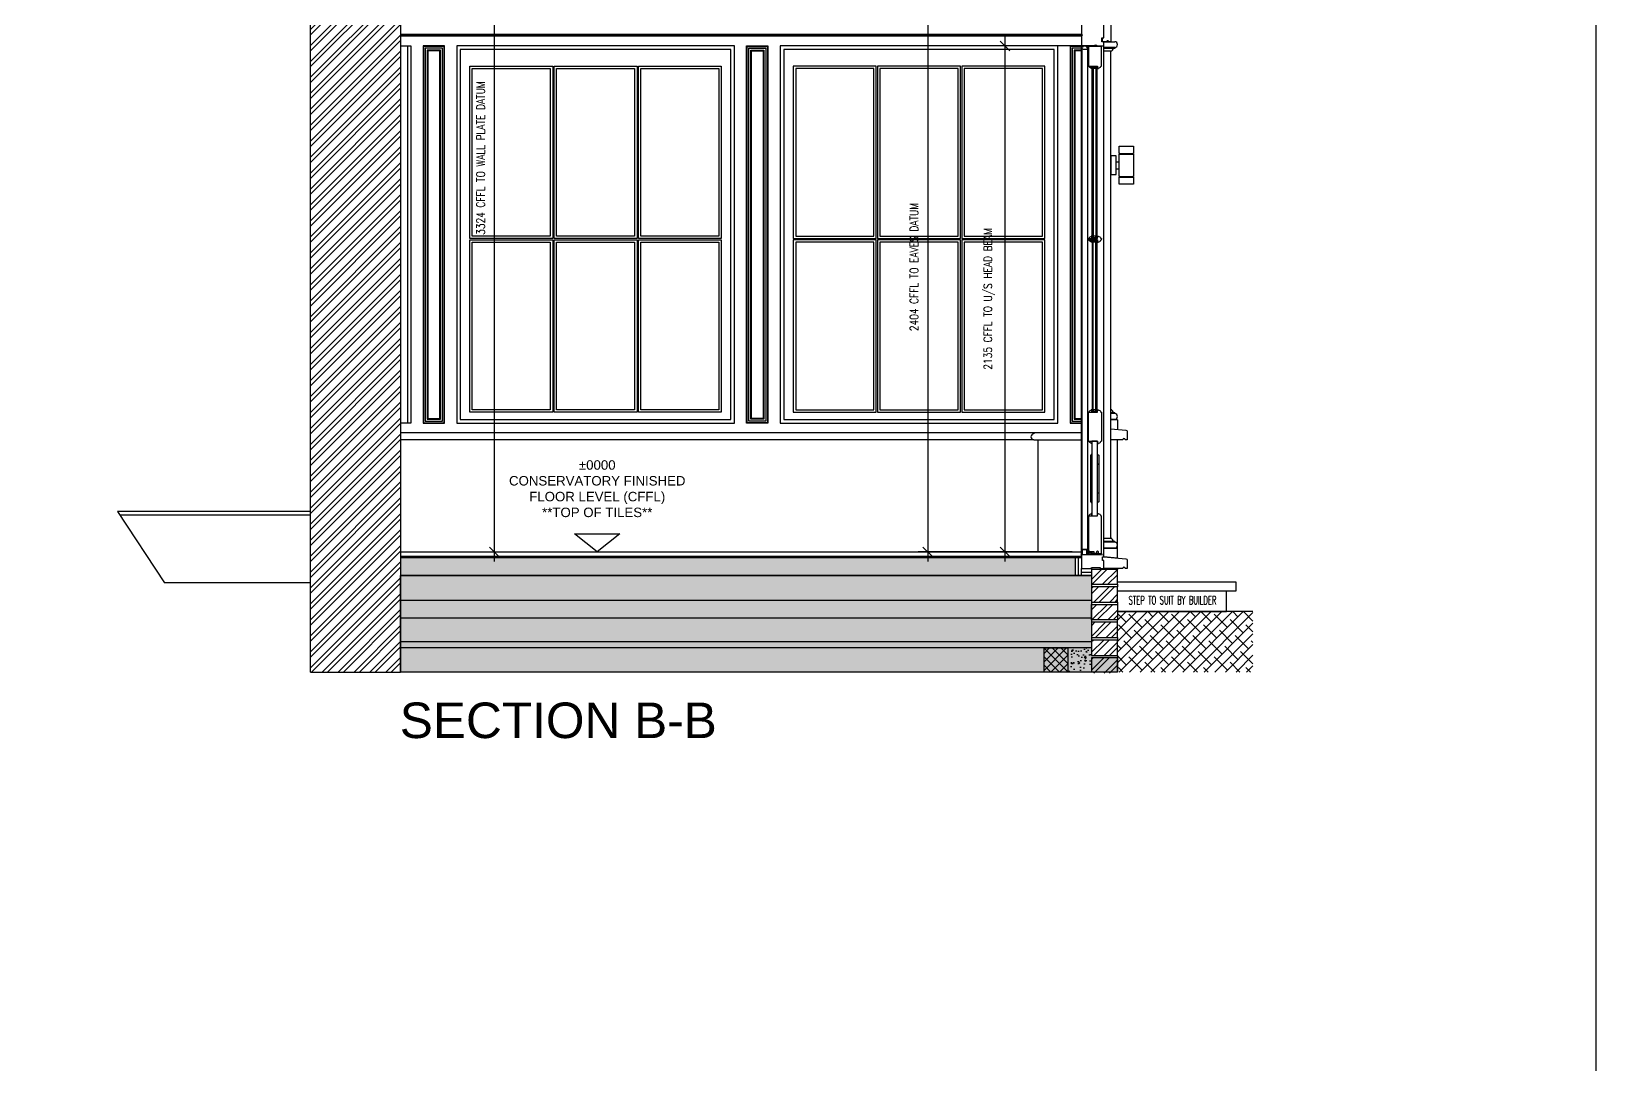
# Model space of a CAD drawing. Header units: millimetres. Extents: x -38686 to 870903, y -23218 to 232707.
# Drawn here: x 58341 to 64946, y 56317 to 60679 of the extents above; entities that cross this region are included whole.
import ezdxf

# ---------------------------------------------------------------- set-up
doc = ezdxf.new("R2010")
doc.units = ezdxf.units.MM
doc.header["$LTSCALE"] = 10
doc.header["$PDMODE"] = 35
doc.header["$PDSIZE"] = 50
for name, pattern in [('CENTER', [50.8, 31.75, -6.35, 6.35, -6.35]), ('CENTER2', [1.125, 0.75, -0.125, 0.125, -0.125]), ('HIDDEN', [0.375, 0.25, -0.125]), ('HIDDENX2', [0.75, 0.5, -0.25])]:
    doc.linetypes.add(name, pattern=pattern)
for name, color, linetype in [('02 - Notes & Text', 251, 'Continuous'), ('03 - Datum', 11, 'CENTER2'), ('10 - Frame Outline', 142, 'Continuous'), ('40 - Detail Outline', 142, 'Continuous'), ('41 - Detail', 7, 'Continuous'), ('42 - Detail Hatch', 7, 'Continuous'), ('44 - Detail Text', 7, 'Continuous')]:
    doc.layers.add(name, color=color, linetype=linetype)
doc.styles.add('1-20', font='romans.shx', dxfattribs={"width": 0.8, "height": 35})
doc.styles.add('CGBOLD', font='arialbd.ttf')
doc.linetypes.add('BATTING', pattern='A,0.00254,-2.54,[134,ltypeshp.shx,S=2.54,R=0,X=-2.54,Y=0],-5.08,[134,ltypeshp.shx,S=2.54,R=180,X=2.54,Y=0],-2.54', length=10.16254)
doc.dimstyles.new('1-20', dxfattribs={"dimtxt": 35, "dimasz": 40, "dimexe": 40, "dimexo": 40, "dimgap": 40, "dimtad": 1, "dimdec": 0, "dimzin": 0, "dimdsep": 46, "dimtxsty": '1-20', "dimblk": 'OBLIQUE', "dimcen": 40, "dimdle": 40, "dimclrd": 251, "dimclre": 251, "dimclrt": 251, "dimadec": 0, "dimazin": 0, "dimtfac": 1, "dimtdec": 0, "dimtix": 1, "dimtmove": 1, "dimatfit": 3, "dimfxl": 1, "dimtolj": 1, "dimtzin": 0, "dimlwd": 25, "dimarcsym": 0})
pattern_1 = [(45, (11288.912, 62297.05), (-33.67596, 33.67596), []), (45, (11311.363, 62297.05), (-33.67596, 33.67596), [])]
pattern_2 = [(140, (11288.912, 62339.05), (4.781726, 54.6554), [5.715, -62.865]), (85, (11288.91, 62339.05), (-57.317054, -10.573026), [4.572, -50.292175]), (190.45144, (11289.31, 62343.603), (-52.535326, 44.082374), [4.857, -53.427073]), (136.1842, (11273.67, 62339.05), (12.6127, 81.32371), [8.5725, -94.2975]), (186.63556, (11274.72, 62345.826), (-74.22784, 71.22124), [7.28551, -80.14068]), (81.18415, (11273.67, 62339.05), (-74.22784, 71.22124), [6.85799, -75.43792]), (111, (11277.482, 62346.67), (30.67956, 45.484317), [5.715, -62.865]), (56, (11277.48, 62346.67), (-55.25639, 18.54061), [4.572, -50.292]), (161.45145, (11280.04, 62350.46), (-24.57683, 64.024926), [4.857, -53.42698]), (127.5, (11288.912, 62339.049), (-25.366512, 0.926581), [0, -49.6824, 0, -51.054, 0, -50.4825]), (97.5, (11288.912, 62339.05), (-30.054172, 20.045899), [0, -29.1084, 0, -48.5394, 0, -19.2405]), (57.5, (11288.912, 62322.056), (1.718623, 40.6771786), [0, -19.05, 0, -59.436, 0, -78.867]), (47.5, (11288.912, 62314.436), (-7.627947, 44.438754), [0, -24.765, 0, -39.4716, 0, -56.007])]

# ---------------------------------------------------------------- blocks, each defined once
blk = doc.blocks.new('_Oblique')
at = {"color": 0, "linetype": 'ByBlock', "lineweight": -2}
blk.add_line((-0.5, -0.5), (0.5, 0.5), dxfattribs=at)
blk = doc.blocks.new('*D2404')
at = {"layer": '44 - Detail Text', "color": 251, "lineweight": 25, "ltscale": 10, "transparency": 16777216}
blk.add_line((60295.4, 61845.7), (60295.4, 58441.8), dxfattribs=at)
at = {"layer": '44 - Detail Text', "color": 251, "lineweight": -2, "ltscale": 10, "transparency": 16777216}
for p, q in [((59984.2, 61805.7), (60335.4, 61805.7)), ((59939.2, 58481.8), (60335.4, 58481.8))]:
    blk.add_line(p, q, dxfattribs=at)
at = {"layer": 'Defpoints', "color": 0, "ltscale": 10, "transparency": 16777216}
for p in [(59944.2, 61805.7), (59899.2, 58481.8), (60295.4, 58481.8)]:
    blk.add_point(p, dxfattribs=at)
at = {"layer": '44 - Detail Text', "color": 251, "lineweight": 25, "ltscale": 10, "transparency": 16777216, "xscale": 40, "yscale": 40, "zscale": 40}
for p, rotation in [((60295.4, 61805.7), 90), ((60295.4, 58481.8), 270)]:
    blk.add_blockref('_Oblique', p, dxfattribs=dict(at, rotation=rotation))
at = {"layer": '44 - Detail Text', "color": 251, "ltscale": 10, "transparency": 16777216, "insert": (60237.9, 60143.7), "char_height": 35, "attachment_point": 5, "rotation": 90, "style": '1-20'}
blk.add_mtext('\\A1;3324 CFFL TO WALL PLATE DATUM', dxfattribs=at)
blk = doc.blocks.new('*D2405')
at = {"layer": '44 - Detail Text', "color": 251, "lineweight": 25, "ltscale": 10, "transparency": 16777216}
blk.add_line((62452, 60656.8), (62452, 58441.8), dxfattribs=at)
at = {"layer": '44 - Detail Text', "color": 251, "lineweight": -2, "ltscale": 10, "transparency": 16777216}
for p, q in [((62829.2, 60616.8), (62412, 60616.8)), ((62735.2, 58481.8), (62412, 58481.8))]:
    blk.add_line(p, q, dxfattribs=at)
at = {"layer": 'Defpoints', "color": 0, "ltscale": 10, "transparency": 16777216}
for p in [(62869.2, 60616.8), (62452, 58481.8), (62775.2, 58481.8)]:
    blk.add_point(p, dxfattribs=at)
at = {"layer": '44 - Detail Text', "color": 251, "lineweight": 25, "ltscale": 10, "transparency": 16777216, "xscale": 40, "yscale": 40, "zscale": 40}
for p, rotation in [((62452, 60616.8), 90), ((62452, 58481.8), 270)]:
    blk.add_blockref('_Oblique', p, dxfattribs=dict(at, rotation=rotation))
at = {"layer": '44 - Detail Text', "color": 251, "ltscale": 10, "transparency": 16777216, "insert": (62385.3, 59549.3), "char_height": 35, "attachment_point": 5, "rotation": 90, "style": '1-20'}
blk.add_mtext('\\A1;2135 CFFL TO U/S HEAD BEAM', dxfattribs=at)
blk = doc.blocks.new('*D2406')
at = {"layer": '44 - Detail Text', "color": 251, "lineweight": 25, "ltscale": 10, "transparency": 16777216}
blk.add_line((62125.7, 60925.8), (62125.7, 58441.8), dxfattribs=at)
at = {"layer": '44 - Detail Text', "color": 251, "lineweight": -2, "ltscale": 10, "transparency": 16777216}
for p, q in [((62735.2, 60885.8), (62085.7, 60885.8)), ((62735.2, 58481.8), (62085.7, 58481.8))]:
    blk.add_line(p, q, dxfattribs=at)
at = {"layer": 'Defpoints', "color": 0, "ltscale": 10, "transparency": 16777216}
for p in [(62775.2, 60885.8), (62125.7, 58481.8), (62775.2, 58481.8)]:
    blk.add_point(p, dxfattribs=at)
at = {"layer": '44 - Detail Text', "color": 251, "lineweight": 25, "ltscale": 10, "transparency": 16777216, "xscale": 40, "yscale": 40, "zscale": 40}
for p, rotation in [((62125.7, 60885.8), 90), ((62125.7, 58481.8), 270)]:
    blk.add_blockref('_Oblique', p, dxfattribs=dict(at, rotation=rotation))
at = {"layer": '44 - Detail Text', "color": 251, "ltscale": 10, "transparency": 16777216, "insert": (62068.2, 59683.8), "char_height": 35, "attachment_point": 5, "rotation": 90, "style": '1-20'}
blk.add_mtext('\\A1;2404 CFFL TO EAVES DATUM', dxfattribs=at)

msp = doc.modelspace()

# ---------------------------------------------------------------- hatches: boundary and pattern name
h = msp.add_hatch()
h.set_pattern_fill('ANSI32', color=250, scale=5, style=0)
h.set_pattern_definition([(45, (-22075.97, 44961.77), (-33.67596, 33.67596), []), (45, (-22053.52, 44961.77), (-33.67596, 33.67596), [])])
h.paths.add_polyline_path([(59899.203, 61964.822), (59869.203, 61964.822), (59869.203, 61966.622), (59869.203, 61974.822), (59899.203, 61974.822), (59899.203, 62826.652), (59519.203, 62691.537), (59519.203, 62279.822), (59519.203, 62079.822), (59519.203, 57974.822), (59714.203, 57974.822), (59899.203, 57974.822), (59899.203, 61610.399), (59859.053, 61610.399), (59859.053, 61628.399), (59899.203, 61628.399)])
h.paths.add_polyline_path([(59899.203, 61628.399), (59859.053, 61628.399), (59859.053, 61610.399), (59899.203, 61610.399)], flags=17)
h = msp.add_hatch()
h.set_pattern_fill('ANSI32', color=250, scale=5, style=0)
h.set_pattern_definition([(45, (11288.912, 62402.05), (-33.67596, 33.67596), []), (45, (11311.363, 62402.05), (-33.67596, 33.67596), [])])
h.paths.add_polyline_path([(62927.203, 58406.822), (62927.203, 58344.822), (62817.203, 58344.822), (62817.203, 58406.822)])
h = msp.add_hatch()
h.set_pattern_fill('ANSI32', color=250, scale=5, style=0)
h.set_pattern_definition(pattern_1)
h.paths.add_polyline_path([(62927.203, 58334.822), (62817.203, 58334.822), (62817.203, 58269.822), (62927.203, 58269.822)])
h = msp.add_hatch()
h.set_pattern_fill('AR-CONC', color=250, scale=0.3, angle=90, style=0)
h.set_pattern_definition(pattern_2)
h.paths.add_polyline_path([(62816.203, 58102.822), (62816.203, 58201.822), (59899.203, 58201.822), (59899.203, 58102.822)])
h = msp.add_hatch()
h.set_pattern_fill('ANSI32', color=250, scale=5, style=0)
h.set_pattern_definition(pattern_1)
h.paths.add_polyline_path([(62817.203, 58259.822), (62817.203, 58194.822), (62927.203, 58194.822), (62927.203, 58259.822)])
h = msp.add_hatch()
h.set_pattern_fill('ANSI38', color=250, scale=10, style=0)
h.set_pattern_definition([(45, (-22190.97, 44961.77), (-22.45064, 22.45064), []), (135, (-22190.97, 44961.77), (-67.351921, 22.45064), [79.375, -47.625])])
h.paths.add_polyline_path([(63499.04, 58229.822), (63499.04, 57974.822), (62927.203, 57974.822), (62927.203, 58034.822), (62927.203, 58044.822), (62927.203, 58109.822), (62927.203, 58119.822), (62927.203, 58184.822), (62927.203, 58229.822)])
h = msp.add_hatch()
h.set_pattern_fill('ANSI32', color=250, scale=5, style=0)
h.set_pattern_definition(pattern_1)
h.paths.add_polyline_path([(62927.203, 58119.822), (62927.203, 58184.822), (62817.203, 58184.822), (62817.203, 58119.822)])
at = {"ltscale": 2}
h = msp.add_hatch(dxfattribs=at)
h.set_pattern_fill('ANSI37', color=250, scale=8, style=0)
h.set_pattern_definition([(45, (11296.912, 62339.049), (-17.960512, 17.960512), []), (135, (11296.912, 62339.049), (-17.960512, -17.960512), [])])
h.paths.add_polyline_path([(62617.203, 58076.822), (62717.203, 58076.822), (62717.203, 57974.822), (62617.203, 57974.822)])
h = msp.add_hatch()
h.set_pattern_fill('AR-CONC', color=250, scale=0.3, angle=90, style=0)
h.set_pattern_definition(pattern_2)
h.paths.add_polyline_path([(62717.203, 58076.822), (62817.203, 58076.822), (62817.203, 57974.822), (62717.203, 57974.822)])
h = msp.add_hatch()
h.set_pattern_fill('ANSI32', color=250, scale=5, style=0)
h.set_pattern_definition(pattern_1)
h.paths.add_polyline_path([(62817.203, 58109.822), (62817.203, 58044.822), (62927.203, 58044.822), (62927.203, 58109.822)])
h = msp.add_hatch()
h.set_pattern_fill('ANSI32', color=250, scale=5, style=0)
h.set_pattern_definition([(45, (11288.912, 62222.05), (-33.67596, 33.67596), []), (45, (11311.363, 62222.05), (-33.67596, 33.67596), [])])
h.paths.add_polyline_path([(62817.203, 58034.822), (62817.203, 57969.822), (62927.203, 57969.822), (62927.203, 58034.822)])
at = {"layer": '10 - Frame Outline'}
h = msp.add_hatch(dxfattribs=at)
h.set_pattern_fill('GRAVEL', color=250, scale=2, style=0)
h.set_pattern_definition([(228.0127875, (186201.4434, 91797.217), (-406.40000003, -457.19999997), [6.834429, -676.609673]), (184.969741, (186196.8714, 91792.137), (609.59999976, 50.800002894), [11.728094, -1161.080978]), (132.510447, (186185.1874, 91791.121), (508.000000215, -558.799999805), [8.26963, -818.694456]), (267.273689, (186165.3754, 91778.421), (50.800000106, 1015.999999995), [10.68009, -1057.328749]), (292.8336542, (186164.8674, 91767.753), (-254.00000002, 609.59999999), [10.472674, -1036.796155]), (357.273689, (186168.9314, 91758.101), (-1015.999999995, 50.800000106), [10.68009, -1057.328749]), (37.6942405, (186179.5994, 91757.593), (-660.39999997, -508.000000038), [14.123873, -1398.262306]), (72.2553284, (186190.7754, 91766.229), (355.600000096, 1117.59999997), [13.33439, -1320.105132]), (121.4295656, (186194.8394, 91778.929), (-406.400000058, 660.399999965), [10.71626, -1060.910914]), (175.2363583, (186189.2514, 91788.073), (558.79999999, -50.80000009), [12.234266, -599.478739]), (222.3974378, (186177.0594, 91789.089), (-609.59999998, -558.800000021), [15.821558, -1566.33545]), (138.814075, (186215.6674, 91777.913), (-355.59999998, 304.80000002), [5.40009, -534.611316]), (171.4692344, (186211.6034, 91781.469), (660.40000002, -101.599999885), [10.27364, -1017.09278]), (225, (186201.443, 91782.993), (-7e-15, -50.8), [7.184187, -64.657862]), (203.1985905, (186197.8874, 91789.089), (254, 101.59999998), [3.868826, -383.012447]), (291.8014095, (186194.331, 91787.565), (-50.8, 152.4), [5.471312, -268.09506]), (30.9637565, (186196.363, 91782.485), (152.4, 101.6), [8.886393, -287.325963]), (161.565051, (186203.983, 91787.057), (101.6, -50.8), [6.425743, -154.217962]), (16.3895403, (186164.8674, 91787.565), (508, 152.4), [9.00176, -891.176533]), (70.346176, (186173.5034, 91790.105), (-203.20000002, -558.79999999), [7.551979, -747.644314]), (293.1985905, (186203.9834, 91797.217), (-101.59999998, 254), [7.737602, -379.143672]), (343.6104597, (186207.0314, 91790.105), (-508.00000001, 152.399999964), [9.00176, -891.176533]), (339.443955, (186164.8674, 91756.069), (-254, 101.6), [8.680704, -425.354686]), (294.7751406, (186172.9954, 91753.021), (-254.0000003, 558.79999986), [7.273442, -720.071868]), (66.8014095, (186204.4914, 91746.417), (101.6, 254), [7.737602, -379.143672]), (17.3540246, (186207.5394, 91753.529), (-660.39999999, -203.20000004), [8.515655, -843.04752]), (69.443955, (186179.5994, 91746.417), (-101.6, -254), [4.340352, -429.695038]), (101.3099325, (186201.443, 91746.417), (-50.8, 203.2), [2.590292, -256.4399]), (165.963757, (186200.935, 91748.957), (152.4, -50.8), [10.472674, -198.981092]), (186.009006, (186190.7754, 91751.497), (508, 50.800000027), [9.70534, -960.827297]), (303.690068, (186196.363, 91777.913), (-50.8, 101.6), [7.326478, -175.835527]), (353.1572266, (186200.4274, 91771.817), (863.600000005, -101.599999955), [12.791135, -1266.320181]), (60.945396, (186213.1274, 91770.293), (-203.2, -355.6), [5.230165, -517.787846]), (90, (186215.667, 91774.865), (-50.8, 50.8), [3.048, -47.752]), (120.256437, (186189.7594, 91753.021), (203.19999998, -355.60000001), [7.05734, -698.678815]), (48.0127875, (186186.2034, 91759.117), (406.40000003, 457.19999997), [13.668858, -669.775244]), (0, (186195.347, 91769.277), (50.8, 50.8), [13.208, -37.592]), (325.3048465, (186208.5554, 91769.277), (508.00000019, -355.599999725), [8.032191, -795.186334]), (254.054604, (186215.1594, 91764.705), (-50.8, -203.2), [7.396582, -362.433]), (207.6459754, (186213.1274, 91757.593), (-965.200000035, -507.999999933), [12.042902, -1192.249288]), (175.4260787, (186202.4594, 91752.005), (-660.4, 50.8), [12.74059, -1261.31693])])
h.paths.add_polyline_path([(59899.203, 57974.822), (59899.203, 58076.822), (62625.203, 58076.822), (62625.203, 57974.822)])
at = {"layer": '41 - Detail'}
h = msp.add_hatch(dxfattribs=at)
h.set_pattern_fill('DOTS', color=250, scale=0.4, angle=-60, style=0)
h.set_pattern_definition([(300, (-27.07445, 93347.06325), (0.7086761314, 0.0425369343), [0, -0.635])])
h.paths.add_polyline_path([(62824.203, 60527.322), (62824.203, 60530.322, 0.08333333), (62836.203, 60530.322), (62836.203, 60527.322)])
h.paths.add_polyline_path([(62836.203, 60527.322), (62836.203, 60522.322), (62824.203, 60522.322), (62824.203, 60527.322)])
h = msp.add_hatch(dxfattribs=at)
h.set_pattern_fill('AR-SAND', color=252, scale=0.5, style=0)
h.set_pattern_definition([(37.5, (11288.912, 62369.049), (-0.800016, 24.470662), [0, -19.304, 0, -21.59, 0, -20.6375]), (7.5, (11288.912, 62369.05), (22.476164, 35.841255), [0, -10.414, 0, -17.399, 0, -6.6675]), (327.5, (11273.291, 62369.049), (39.5496185, 0.071859), [0, -6.35, 0, -22.86, 0, -29.845]), (317.5, (11273.29, 62369.05), (38.177823, 11.146466), [0, -3.175, 0, -14.986, 0, -17.145])])
h.paths.add_polyline_path([(62749.203, 58456.822), (59899.203, 58456.822), (59899.203, 58382.822), (62749.203, 58382.822)])
h = msp.add_hatch(dxfattribs=at)
h.set_pattern_fill('AR-SAND', color=251, scale=0.3, style=0)
h.set_pattern_definition([(37.5, (11296.912, 62339.049), (-0.4800094, 14.682397), [0, -11.5824, 0, -12.954, 0, -12.3825]), (7.5, (11296.912, 62339.049), (13.4856985, 21.504753), [0, -6.2484, 0, -10.4394, 0, -4.0005]), (327.5, (11287.54, 62339.049), (23.729771, 0.0431155), [0, -3.81, 0, -13.716, 0, -17.907]), (317.5, (11287.54, 62339.049), (22.9066936, 6.68788), [0, -1.905, 0, -8.9916, 0, -10.287])])
h.paths.add_polyline_path([(59899.203, 58101.822), (62817.203, 58101.822), (62817.203, 58086.822), (62817.203, 58076.822), (59899.203, 58076.822)])
at = {"layer": '42 - Detail Hatch', "ltscale": 10}
h = msp.add_hatch(color=253, dxfattribs=at)
h.dxf.hatch_style = 1
h.paths.add_polyline_path([(62927.203, 57974.822), (62927.203, 58044.822), (62817.203, 58044.822), (62817.203, 58381.822), (59899.203, 58381.822), (59899.203, 57974.822)])

# ---------------------------------------------------------------- linework, layer by layer
for p, q in [((62777.203, 58493.822), (62777.203, 60608.322)), ((62802.203, 58493.822), (62802.203, 60601.822)), ((62820.203, 60530.322), (62824.203, 60530.322)), ((62820.203, 59806.285), (62820.203, 60530.322)), ((62836.203, 60530.322), (62840.203, 60530.322)), ((62840.203, 60530.322), (62840.203, 59806.285)), ((62820.203, 59806.285), (62824.203, 59806.285)), ((62820.203, 59797.285), (62820.203, 59073.248)), ((62820.203, 59797.285), (62824.203, 59797.285)), ((62836.203, 59806.285), (62840.203, 59806.285)), ((62836.203, 59797.285), (62840.203, 59797.285)), ((62840.203, 59073.248), (62840.203, 59797.285)), ((62820.203, 59073.248), (62824.203, 59073.248)), ((62836.203, 59073.248), (62840.203, 59073.248)), ((62798.203, 58493.822), (62802.203, 58493.822))]:
    msp.add_line(p, q)
at = {"color": 252}
for p, q in [((62820.203, 60530.322), (62824.203, 60530.322)), ((62820.203, 59806.285), (62820.203, 60530.322)), ((62824.203, 60530.322), (62824.203, 59806.285)), ((62840.203, 60530.322), (62836.203, 60530.322)), ((62836.203, 60530.322), (62836.203, 59806.285)), ((62840.203, 59806.285), (62840.203, 60530.322)), ((62820.203, 59806.285), (62824.203, 59806.285)), ((62820.203, 59797.285), (62820.203, 59073.248)), ((62820.203, 59797.285), (62824.203, 59797.285)), ((62824.203, 59073.248), (62824.203, 59797.285)), ((62840.203, 59806.285), (62836.203, 59806.285)), ((62836.203, 59073.248), (62836.203, 59797.285)), ((62840.203, 59797.285), (62836.203, 59797.285)), ((62840.203, 59797.285), (62840.203, 59073.248)), ((62820.203, 59073.248), (62824.203, 59073.248)), ((62840.203, 59073.248), (62836.203, 59073.248))]:
    msp.add_line(p, q, dxfattribs=at)
at = {"color": 9, "ltscale": 0.5}
for p, q in [((62903.203, 59081.386), (62899.203, 59081.386)), ((62899.203, 59069.386), (62915.203, 59069.386)), ((62915.203, 59065.386), (62899.203, 59065.386)), ((62915.203, 59040.386), (62899.203, 59040.386)), ((62927.203, 59039.386), (62899.203, 59039.386)), ((62899.203, 58538.886), (62869.203, 58538.886)), ((62915.203, 58522.386), (62869.203, 58522.386)), ((62915.203, 58497.386), (62869.203, 58497.386))]:
    msp.add_line(p, q, dxfattribs=at)
at = {"color": 9, "linetype": 'HIDDEN'}
msp.add_line((62592.203, 58481.822), (62592.203, 58954.822), dxfattribs=at)
at = {"color": 252, "ltscale": 0.5}
for p, q in [((62903.203, 58538.386), (62869.203, 58538.386)), ((62869.203, 58526.386), (62915.203, 58526.386)), ((62927.203, 58496.386), (62869.203, 58496.386))]:
    msp.add_line(p, q, dxfattribs=at)
at = {"color": 7}
for p, q in [((62775.203, 58461.822), (59899.203, 58461.822)), ((62775.203, 58456.822), (59899.203, 58456.822)), ((62750.203, 58381.822), (62750.203, 58456.822)), ((62775.203, 58381.822), (62775.203, 58411.822)), ((62817.203, 58381.822), (59899.203, 58381.822)), ((62817.203, 58201.822), (59899.203, 58201.822)), ((62817.203, 58101.822), (59899.203, 58101.822)), ((62817.203, 58076.822), (59899.203, 58076.822))]:
    msp.add_line(p, q, dxfattribs=at)
at = {"color": 250, "linetype": 'BATTING', "ltscale": 0.12}
msp.add_line((62762.703, 58381.822), (62762.703, 58456.822), dxfattribs=at)
at = {"ltscale": 10}
for p, q in [((62817.203, 58411.822), (62817.203, 58406.822)), ((62927.203, 58411.822), (62927.203, 58406.822)), ((62927.203, 58344.822), (62927.203, 58334.822)), ((62817.203, 58311.822), (62817.203, 58301.822)), ((62927.203, 58269.822), (62927.203, 58259.822)), ((62817.203, 58226.822), (62817.203, 58236.822)), ((62817.203, 58161.822), (62817.203, 58151.822)), ((62927.203, 58184.822), (62927.203, 58194.822)), ((62817.203, 58086.822), (62817.203, 58076.822)), ((62927.203, 58119.822), (62927.203, 58109.822)), ((62817.203, 58011.822), (62817.203, 58001.822)), ((62927.203, 58044.822), (62927.203, 58034.822))]:
    msp.add_line(p, q, dxfattribs=at)
at = {"color": 250, "linetype": 'BATTING', "ltscale": 0.73}
msp.add_line((62817.203, 58276.822), (59899.203, 58276.822), dxfattribs=at)
at = {"color": 4}
msp.add_line((63499.04, 58229.822), (62927.203, 58229.822), dxfattribs=at)
at = {"color": 252}
for points in [[(62820.203, 60531.822), (62820.203, 60521.822), (62818.703, 60521.822), (62818.703, 60531.822)], [(62836.203, 60522.322), (62824.203, 60522.322), (62824.203, 60527.322), (62836.203, 60527.322)], [(62820.203, 59804.785), (62820.203, 59814.785), (62818.703, 59814.785), (62818.703, 59804.785)], [(62820.203, 59798.785), (62820.203, 59788.785), (62818.703, 59788.785), (62818.703, 59798.785)], [(62836.203, 59814.285), (62824.203, 59814.285), (62824.203, 59809.285), (62836.203, 59809.285)], [(62836.203, 59789.285), (62824.203, 59789.285), (62824.203, 59794.285), (62836.203, 59794.285)], [(62820.203, 59071.748), (62820.203, 59081.748), (62818.703, 59081.748), (62818.703, 59071.748)], [(62836.203, 59081.248), (62824.203, 59081.248), (62824.203, 59076.248), (62836.203, 59076.248)]]:
    msp.add_lwpolyline(points, close=True, dxfattribs=at)
for points in [[(62840.846, 60526.965), (62840.846, 60526.965, -1), (62840.846, 60528.251), (62840.846, 60528.251, 1), (62840.846, 60529.537), (62840.846, 60529.537, -1), (62840.846, 60530.822), (62842.203, 60530.822), (62842.203, 60521.822), (62840.846, 60521.822, -1), (62840.846, 60523.108), (62840.846, 60523.108, 1), (62840.846, 60524.394), (62840.846, 60524.394, -1), (62840.846, 60525.68), (62840.846, 60525.68, 1)], [(62840.846, 59809.642), (62840.846, 59809.642, 1), (62840.846, 59808.357), (62840.846, 59808.357, -1), (62840.846, 59807.071), (62840.846, 59807.071, 1), (62840.846, 59805.785), (62842.203, 59805.785), (62842.203, 59814.785), (62840.846, 59814.785, 1), (62840.846, 59813.5), (62840.846, 59813.5, -1), (62840.846, 59812.214), (62840.846, 59812.214, 1), (62840.846, 59810.928), (62840.846, 59810.928, -1)], [(62840.846, 59793.928), (62840.846, 59793.928, -1), (62840.846, 59795.214), (62840.846, 59795.214, 1), (62840.846, 59796.5), (62840.846, 59796.5, -1), (62840.846, 59797.785), (62842.203, 59797.785), (62842.203, 59788.785), (62840.846, 59788.785, -1), (62840.846, 59790.071), (62840.846, 59790.071, 1), (62840.846, 59791.357), (62840.846, 59791.357, -1), (62840.846, 59792.642), (62840.846, 59792.642, 1)], [(62840.846, 59076.605), (62840.846, 59076.605, 1), (62840.846, 59075.319), (62840.846, 59075.319, -1), (62840.846, 59074.034), (62840.846, 59074.034, 1), (62840.846, 59072.748), (62842.203, 59072.748), (62842.203, 59081.748), (62840.846, 59081.748, 1), (62840.846, 59080.462), (62840.846, 59080.462, -1), (62840.846, 59079.177), (62840.846, 59079.177, 1), (62840.846, 59077.891), (62840.846, 59077.891, -1)]]:
    msp.add_lwpolyline(points, format="xyb", close=True, dxfattribs=at)
at = {"color": 5, "ltscale": 10}
msp.add_lwpolyline([(59899.203, 58481.822), (62775.203, 58481.822)], dxfattribs=at)
at = {"color": 7}
msp.add_lwpolyline([(62800.491, 58492.05), (62800.491, 58477.082), (62799.991, 58477.182, -0.18420101), (62800.491, 58475.816), (62799.991, 58475.916, -0.18420101), (62800.491, 58474.55, 1), (62800.491, 58473.55, 0.06685814), (62803.185, 58473.848), (62803.688, 58473.974, 0.34415073), (62803.991, 58474.362), (62803.991, 58474.568, 0.48792836), (62803.494, 58474.956), (62802.943, 58474.818, -0.02041114), (62802.224, 58474.669, -0.46290706), (62801.991, 58474.867), (62801.991, 58477.55), (62802.217, 58477.552, 0.28407904), (62802.396, 58477.663), (62803.238, 58479.911, -0.28407904), (62803.417, 58480.021), (62803.791, 58480.05, 0.41421356), (62803.991, 58480.25), (62803.991, 58480.35, 0.41421356), (62803.791, 58480.55), (62801.991, 58480.6), (62801.991, 58490.667, -0.52949887), (62802.359, 58490.9, -0.11799231), (62803.943, 58489.628, -0.05582765), (62806.431, 58485.629, -0.254513), (62806.372, 58484.874, 0.12332318), (62806.265, 58484.557, 0.29007259), (62806.483, 58484.098, 0.35461703), (62807.21, 58484.328, 0.25835807), (62807.334, 58486.06, 0.06658091), (62804.123, 58490.98, -0.23150523), (62803.683, 58492.828, 0.84784332), (62803.646, 58492.843, -0.3827869), (62802.119, 58492.387, 0.05737302), (62801.241, 58492.55), (62800.991, 58492.55, 0.41421356), (62800.491, 58492.05, -45812855974.78279114)], format="xyb", dxfattribs=at)
at = {"color": 251, "linetype": 'HIDDEN'}
for points in [[(62840.203, 58476.749), (62840.203, 58474.662), (62827.203, 58475.571), (62827.203, 58477.604)], [(62860.203, 58475.263), (62860.203, 58473.263), (62845.203, 58474.312), (62845.203, 58476.312)]]:
    msp.add_lwpolyline(points, dxfattribs=at)
at = {"linetype": 'CENTER', "ltscale": 0.5, "const_width": 1}
msp.add_lwpolyline([(59899.203, 58382.822), (62749.203, 58382.822), (62749.203, 58456.822)], dxfattribs=at)
at = {"color": 250, "linetype": 'BATTING', "ltscale": 0.12}
msp.add_lwpolyline([(62775.203, 58396.822), (62817.203, 58396.822)], dxfattribs=at)
at = {"color": 142, "ltscale": 10}
for points in [[(62927.203, 58406.822), (62817.203, 58406.822), (62817.203, 58344.822), (62927.203, 58344.822)], [(62927.203, 58334.822), (62817.203, 58334.822), (62817.203, 58269.822), (62927.203, 58269.822)], [(62927.203, 58194.822), (62817.203, 58194.822), (62817.203, 58259.822), (62927.203, 58259.822)], [(62927.203, 58184.822), (62817.203, 58184.822), (62817.203, 58119.822), (62927.203, 58119.822)], [(62927.203, 58109.822), (62817.203, 58109.822), (62817.203, 58044.822), (62927.203, 58044.822)]]:
    msp.add_lwpolyline(points, close=True, dxfattribs=at)
for points in [[(62617.203, 57974.822), (62617.203, 58076.822), (62717.203, 58076.822), (62717.203, 57974.822)], [(62927.203, 57974.822), (62927.203, 58034.822), (62817.203, 58034.822), (62817.203, 57974.822)]]:
    msp.add_lwpolyline(points, dxfattribs=at)
at = {"color": 252}
for centre, start, end in [((62830.203, 60566.072), 260.4727166, 279.5272834), ((62830.203, 59770.535), 80.4727166, 99.5272834), ((62830.203, 59833.035), 260.4727166, 279.5272834), ((62830.203, 59037.498), 80.4727166, 99.5272834)]:
    msp.add_arc(centre, 36.25, start, end, dxfattribs=at)
for centre, start, end in [((62830.203, 60566.072), 260.4727166, 279.5272834), ((62830.203, 59770.535), 80.4727166, 99.5272834), ((62830.203, 59833.035), 260.4727166, 279.5272834), ((62830.203, 59037.498), 80.4727166, 99.5272834)]:
    msp.add_arc(centre, 36.25, start, end)
at = {"layer": '03 - Datum', "linetype": 'Continuous', "ltscale": 10}
msp.add_lwpolyline([(60730.336, 58481.822), (60634.796, 58558.622), (60825.877, 58558.622)], close=True, dxfattribs=at)
at = {"layer": '40 - Detail Outline', "color": 251, "ltscale": 10}
for p, q in [((62775.203, 60665.822), (59899.203, 60665.822)), ((62775.203, 60657.822), (59899.203, 60657.822)), ((62573.703, 58984.822), (59899.203, 58984.822)), ((62573.703, 58954.822), (59899.203, 58954.822))]:
    msp.add_line(p, q, dxfattribs=at)
at = {"layer": '40 - Detail Outline', "color": 250, "ltscale": 10}
for p, q in [((62779.203, 60661.822), (59899.203, 60661.822)), ((59929.203, 60616.822), (59929.203, 59024.822)), ((62921.203, 60128.456), (62934.203, 60128.456)), ((62937.203, 60163.456), (62991.203, 60163.456)), ((62937.203, 60160.456), (62991.203, 60160.456)), ((62921.203, 60098.456), (62934.203, 60098.456)), ((62937.203, 60066.456), (62991.203, 60066.456)), ((62937.203, 60063.456), (62991.203, 60063.456))]:
    msp.add_line(p, q, dxfattribs=at)
at = {"layer": '40 - Detail Outline'}
for p, q in [((62775.203, 58491.822), (62775.203, 60616.822)), ((62869.203, 58467.961), (62869.203, 60616.822))]:
    msp.add_line(p, q, dxfattribs=at)
at = {"layer": '40 - Detail Outline', "color": 7, "ltscale": 10}
for p, q in [((62869.203, 60634.822), (62915.203, 60634.822)), ((62903.203, 60594.822), (62899.203, 60594.822)), ((62915.203, 60610.822), (62915.203, 60606.822))]:
    msp.add_line(p, q, dxfattribs=at)
at = {"layer": '40 - Detail Outline', "ltscale": 0.5}
for p, q in [((62869.203, 58460.961), (62869.203, 60580.914)), ((62927.203, 58455.886), (62869.203, 58460.961))]:
    msp.add_line(p, q, dxfattribs=at)
at = {"layer": '40 - Detail Outline', "color": 7, "ltscale": 0.5}
for p, q in [((62899.203, 58538.886), (62899.203, 60594.822)), ((62903.203, 58538.386), (62899.203, 58538.886)), ((62915.203, 58522.386), (62915.203, 58526.386)), ((62915.203, 58497.386), (62915.203, 58498.386)), ((62927.203, 58496.386), (62915.203, 58497.386)), ((62927.203, 58455.886), (62927.203, 58496.386))]:
    msp.add_line(p, q, dxfattribs=at)
at = {"layer": '40 - Detail Outline', "color": 9, "ltscale": 0.5}
for p, q in [((62903.203, 59081.386), (62899.203, 59081.886)), ((62915.203, 59065.386), (62915.203, 59069.386)), ((62915.203, 59040.386), (62915.203, 59041.386)), ((62927.203, 59039.386), (62915.203, 59040.386))]:
    msp.add_line(p, q, dxfattribs=at)
at = {"layer": '40 - Detail Outline', "color": 9, "ltscale": 10}
for p, q in [((62927.203, 59039.386), (62927.203, 58998.886)), ((62927.203, 58496.386), (62927.203, 58954.822))]:
    msp.add_line(p, q, dxfattribs=at)
at = {"layer": '40 - Detail Outline', "color": 252, "ltscale": 10}
for p, q in [((59519.203, 58636.822), (58715.086, 58636.822)), ((59519.203, 57974.822), (59899.203, 57974.822))]:
    msp.add_line(p, q, dxfattribs=at)
at = {"layer": '40 - Detail Outline', "color": 5, "linetype": 'HIDDEN', "ltscale": 10}
msp.add_line((59519.203, 58351.822), (59519.203, 58651.822), dxfattribs=at)
at = {"layer": '40 - Detail Outline', "ltscale": 10}
for points in [[(33233.127, 55888.092), (33233.127, 67865.319), (64946.293, 67865.319), (64946.293, 55888.092), (33233.127, 55888.092)], [(62869.203, 60672.822), (62869.203, 60672.822), (62869.203, 60728.822), (62775.203, 60728.822), (62775.203, 60665.822), (62779.203, 60661.822)], [(62869.203, 60616.822), (62869.203, 60634.822), (62861.203, 60634.822), (62861.203, 60650.822), (62869.203, 60650.822), (62869.203, 60672.822)], [(62927.203, 58355.822), (63427.203, 58355.822), (63427.203, 58315.822), (62927.203, 58315.822)], [(62927.203, 58229.822), (63387.203, 58229.822), (63387.203, 58315.822), (62927.203, 58315.822)]]:
    msp.add_lwpolyline(points, dxfattribs=at)
at = {"layer": '40 - Detail Outline', "color": 5, "ltscale": 10}
for points in [[(59899.203, 62785.761), (59899.203, 57974.822)], [(59519.203, 57974.822), (59519.203, 62079.822), (59153.606, 62079.822)], [(59519.203, 58651.822), (58705.207, 58651.822)], [(59519.203, 57974.822), (59519.203, 58351.822), (58902.794, 58351.822)]]:
    msp.add_lwpolyline(points, dxfattribs=at)
at = {"layer": '40 - Detail Outline', "ltscale": 10}
for points in [[(62869.203, 60728.822), (62899.203, 60728.822), (62899.203, 60634.822), (62889.203, 60634.822, 1.01217714), (62881.299, 60634.822), (62864.203, 60634.822), (62864.203, 60650.822), (62869.203, 60650.822), (62869.203, 60728.822)], [(62779.203, 60661.822), (62775.203, 60657.822), (62775.203, 60616.822), (62829.203, 60616.822, -1), (62839.203, 60616.822), (62869.203, 60616.822)]]:
    msp.add_lwpolyline(points, format="xyb", dxfattribs=at)
at = {"layer": '40 - Detail Outline', "color": 250, "ltscale": 10}
for points in [[(59899.203, 60616.822), (59943.203, 60616.822), (59943.203, 59024.822), (59899.203, 59024.822)], [(62775.203, 60616.822), (62727.203, 60616.822), (62727.203, 59024.822), (62775.203, 59024.822)], [(62775.203, 60615.322), (62728.703, 60615.322), (62728.703, 59026.322), (62775.203, 59026.322)], [(62775.203, 60608.023), (62736.002, 60608.023), (62736.002, 59033.622), (62775.203, 59033.622)], [(62775.203, 60599.822), (62744.203, 60599.822), (62744.203, 59041.822), (62775.203, 59041.822)], [(62775.203, 60596.822), (62747.203, 60596.822), (62747.203, 59044.822), (62775.203, 59044.822)]]:
    msp.add_lwpolyline(points, dxfattribs=at)
for points in [[(60085.203, 60616.822), (59995.203, 60616.822), (59995.203, 59024.822), (60085.203, 59024.822)], [(60083.703, 60615.322), (59996.703, 60615.322), (59996.703, 59026.322), (60083.703, 59026.322)], [(60076.404, 60608.023), (60004.002, 60608.023), (60004.002, 59033.622), (60076.404, 59033.622)], [(60068.203, 60599.822), (60012.203, 60599.822), (60012.203, 59041.822), (60068.203, 59041.822)], [(60065.203, 60596.822), (60015.203, 60596.822), (60015.203, 59044.822), (60065.203, 59044.822)], [(61309.203, 60616.822), (60137.203, 60616.822), (60137.203, 59024.822), (61309.203, 59024.822)], [(61294.203, 60601.822), (60152.203, 60601.822), (60152.203, 59039.822), (61294.203, 59039.822)], [(61361.203, 60616.822), (61451.203, 60616.822), (61451.203, 59024.822), (61361.203, 59024.822)], [(61362.703, 60615.322), (61449.703, 60615.322), (61449.703, 59026.322), (61362.703, 59026.322)], [(61370.002, 60608.023), (61442.404, 60608.023), (61442.404, 59033.622), (61370.002, 59033.622)], [(61378.203, 60599.822), (61434.203, 60599.822), (61434.203, 59041.822), (61378.203, 59041.822)], [(61381.203, 60596.822), (61431.203, 60596.822), (61431.203, 59044.822), (61381.203, 59044.822)], [(62675.203, 60616.822), (61503.203, 60616.822), (61503.203, 59024.822), (62675.203, 59024.822)], [(62660.203, 60601.822), (61518.203, 60601.822), (61518.203, 59039.822), (62660.203, 59039.822)], [(60192.203, 60531.822), (60542.203, 60531.822), (60542.203, 59804.785), (60192.203, 59804.785)], [(60202.203, 60521.822), (60532.203, 60521.822), (60532.203, 59814.785), (60202.203, 59814.785)], [(60548.203, 60531.822), (60898.203, 60531.822), (60898.203, 59804.785), (60548.203, 59804.785)], [(60558.203, 60521.822), (60888.203, 60521.822), (60888.203, 59814.785), (60558.203, 59814.785)], [(60904.203, 60531.822), (61254.203, 60531.822), (61254.203, 59804.785), (60904.203, 59804.785)], [(60914.203, 60521.822), (61244.203, 60521.822), (61244.203, 59814.785), (60914.203, 59814.785)], [(61908.203, 60531.822), (61558.203, 60531.822), (61558.203, 59804.785), (61908.203, 59804.785)], [(61898.203, 60521.822), (61568.203, 60521.822), (61568.203, 59814.785), (61898.203, 59814.785)], [(62264.203, 60531.822), (61914.203, 60531.822), (61914.203, 59804.785), (62264.203, 59804.785)], [(62254.203, 60521.822), (61924.203, 60521.822), (61924.203, 59814.785), (62254.203, 59814.785)], [(62620.203, 60531.822), (62270.203, 60531.822), (62270.203, 59804.785), (62620.203, 59804.785)], [(62610.203, 60521.822), (62280.203, 60521.822), (62280.203, 59814.785), (62610.203, 59814.785)], [(62899.203, 60073.956), (62921.203, 60073.956), (62921.203, 60152.956), (62899.203, 60152.956)], [(60192.203, 59798.785), (60542.203, 59798.785), (60542.203, 59071.748), (60192.203, 59071.748)], [(60202.203, 59788.785), (60532.203, 59788.785), (60532.203, 59081.748), (60202.203, 59081.748)], [(60548.203, 59798.785), (60898.203, 59798.785), (60898.203, 59071.748), (60548.203, 59071.748)], [(60558.203, 59788.785), (60888.203, 59788.785), (60888.203, 59081.748), (60558.203, 59081.748)], [(60904.203, 59798.785), (61254.203, 59798.785), (61254.203, 59071.748), (60904.203, 59071.748)], [(60914.203, 59788.785), (61244.203, 59788.785), (61244.203, 59081.748), (60914.203, 59081.748)], [(61908.203, 59798.785), (61558.203, 59798.785), (61558.203, 59071.748), (61908.203, 59071.748)], [(61898.203, 59788.785), (61568.203, 59788.785), (61568.203, 59081.748), (61898.203, 59081.748)], [(62264.203, 59798.785), (61914.203, 59798.785), (61914.203, 59071.748), (62264.203, 59071.748)], [(62254.203, 59788.785), (61924.203, 59788.785), (61924.203, 59081.748), (62254.203, 59081.748)], [(62620.203, 59798.785), (62270.203, 59798.785), (62270.203, 59071.748), (62620.203, 59071.748)], [(62610.203, 59788.785), (62280.203, 59788.785), (62280.203, 59081.748), (62610.203, 59081.748)]]:
    msp.add_lwpolyline(points, close=True, dxfattribs=at)
at = {"layer": '40 - Detail Outline'}
for points in [[(62794.203, 60616.822), (62794.203, 60613.822), (62799.203, 60613.822), (62799.203, 60606.822), (62802.203, 60606.822), (62802.203, 60601.822), (62783.703, 60601.822, -1), (62783.703, 60614.822), (62783.703, 60616.822)], [(62806.703, 60531.822), (62818.703, 60531.822), (62818.703, 60521.822), (62815.703, 60521.822), (62815.703, 60524.322, -0.30486221)], [(62806.703, 59804.785), (62818.703, 59804.785), (62818.703, 59814.785), (62815.703, 59814.785), (62815.703, 59812.285, 0.30486221)], [(62806.703, 59798.785), (62818.703, 59798.785), (62818.703, 59788.785), (62815.703, 59788.785), (62815.703, 59791.285, -0.30486221)], [(62806.703, 59071.748), (62818.703, 59071.748), (62818.703, 59081.748), (62815.703, 59081.748), (62815.703, 59079.248, 0.30486221)], [(62806.703, 58948.748), (62818.703, 58948.748), (62818.703, 58938.748), (62815.703, 58938.748), (62815.703, 58941.248, -0.30486221)], [(62806.703, 58634.263), (62818.703, 58634.263), (62818.703, 58644.263), (62815.703, 58644.263), (62815.703, 58641.763, 0.30486221)], [(62869.203, 58460.961), (62962.639, 58452.786, -0.38887873), (62967.203, 58447.805), (62967.203, 58411.822), (62959.203, 58411.822, 1), (62949.203, 58411.822), (62869.203, 58411.822), (62869.203, 58444.961), (62864.203, 58444.961), (62864.203, 58460.961)]]:
    msp.add_lwpolyline(points, format="xyb", close=True, dxfattribs=at)
at = {"layer": '40 - Detail Outline', "color": 251, "linetype": 'HIDDENX2'}
msp.add_lwpolyline([(62804.203, 60613.997), (62804.203, 60615.997), (62860.203, 60615.997), (62860.203, 60613.997)], dxfattribs=at)
at = {"layer": '40 - Detail Outline'}
for points in [[(62804.203, 60531.822), (62842.203, 60531.822), (62842.203, 60521.822), (62847.203, 60521.822), (62847.203, 60523.822), (62852.476, 60525.434, 0.32976241), (62857.203, 60531.822), (62860.203, 60531.822), (62860.203, 60613.997), (62804.203, 60613.997), (62804.203, 60531.822)], [(62804.203, 59801.785), (62804.203, 59804.785), (62842.203, 59804.785), (62842.203, 59814.785), (62847.203, 59814.785), (62847.203, 59812.785), (62852.476, 59811.173, -0.32976241), (62857.203, 59804.785), (62860.203, 59804.785), (62860.203, 59801.785)], [(62804.203, 59801.785), (62804.203, 59798.785), (62842.203, 59798.785), (62842.203, 59788.785), (62847.203, 59788.785), (62847.203, 59790.785), (62852.476, 59792.397, 0.32976241), (62857.203, 59798.785), (62860.203, 59798.785), (62860.203, 59801.785)], [(62804.203, 59071.748), (62842.203, 59071.748), (62842.203, 59081.748), (62847.203, 59081.748), (62847.203, 59079.748), (62852.476, 59078.136, -0.32976241), (62857.203, 59071.748), (62860.203, 59071.748), (62860.203, 58948.748)], [(62804.203, 58948.748), (62842.203, 58948.748), (62842.203, 58938.748), (62847.203, 58938.748), (62847.203, 58940.748), (62852.476, 58942.36, 0.32976241), (62857.203, 58948.748), (62860.203, 58948.748)], [(62804.203, 58634.263), (62842.203, 58634.263), (62842.203, 58644.263), (62847.203, 58644.263), (62847.203, 58642.263), (62852.476, 58640.651, -0.32976241), (62857.203, 58634.263), (62860.203, 58634.263)], [(62804.203, 58634.263), (62804.203, 58483.822), (62827.203, 58483.822), (62827.203, 58477.604), (62840.203, 58476.749), (62840.203, 58483.312, -1), (62845.203, 58483.312), (62845.203, 58476.312), (62860.203, 58475.263), (62860.203, 58634.263)], [(62775.203, 58470.322), (62775.203, 58491.822, -0.41421356), (62777.203, 58493.822), (62798.203, 58493.822, -0.41421356), (62800.203, 58491.822), (62800.203, 58472.822), (62803.203, 58472.822), (62803.203, 58479.822), (62809.496, 58479.822), (62810.203, 58479.115), (62810.91, 58479.822), (62817.203, 58479.822, -0.41421356), (62818.203, 58478.822), (62818.203, 58477.132, 0.39391048), (62819.133, 58476.135), (62823.955, 58475.798, 1), (62825.451, 58475.693), (62829.455, 58475.413, 1), (62830.951, 58475.308), (62834.955, 58475.029, 1), (62836.451, 58474.924), (62840.455, 58474.644, 1), (62841.951, 58474.539), (62845.955, 58474.259, 1), (62847.451, 58474.155), (62850.343, 58473.953, -0.39391048), (62852.203, 58471.957), (62852.203, 58470.322, -0.41421356), (62851.703, 58469.822), (62847.703, 58469.822, -0.41421356), (62847.203, 58470.322), (62847.203, 58471.165), (62837.203, 58471.864), (62837.203, 58470.322, -0.41421356), (62836.703, 58469.822), (62832.703, 58469.822, -0.41421356), (62832.203, 58470.322), (62832.203, 58472.214), (62818.203, 58473.193), (62818.203, 58470.322, -0.41421356), (62817.703, 58469.822), (62815.703, 58469.822, -0.41421356), (62815.203, 58470.322), (62815.203, 58476.822), (62806.203, 58476.822), (62806.203, 58470.322, -0.41421356), (62805.703, 58469.822), (62797.703, 58469.822, -0.41421356), (62797.203, 58470.322), (62797.203, 58490.822), (62778.203, 58490.822), (62778.203, 58472.822), (62780.203, 58472.822), (62780.203, 58469.822), (62775.703, 58469.822, -0.41421356), (62775.203, 58470.322)]]:
    msp.add_lwpolyline(points, format="xyb", dxfattribs=at)
at = {"layer": '40 - Detail Outline', "color": 252, "ltscale": 10}
for points in [[(62934.203, 60193.456), (62994.203, 60193.456), (62994.203, 60163.456), (62991.203, 60163.456), (62991.203, 60160.456), (62994.203, 60160.456), (62994.203, 60066.456), (62991.203, 60066.456), (62991.203, 60063.456), (62991.203, 60063.456), (62994.203, 60063.456), (62994.203, 60033.456), (62934.203, 60033.456), (62934.203, 60063.456), (62937.203, 60063.456), (62937.203, 60066.456), (62934.203, 60066.456), (62934.203, 60160.456), (62937.203, 60160.456), (62937.203, 60163.456), (62934.203, 60163.456), (62934.203, 60193.456)], [(58705.207, 58651.822), (58902.794, 58351.822)], [(59899.203, 57974.822), (59899.203, 58381.822), (59899.203, 58381.822), (62817.203, 58381.822), (62817.203, 58044.822), (62927.203, 58044.822), (62927.203, 57974.822), (59899.203, 57974.822)]]:
    msp.add_lwpolyline(points, dxfattribs=at)
at = {"layer": '40 - Detail Outline'}
msp.add_lwpolyline([(62804.203, 58948.748), (62804.203, 59071.748)], dxfattribs=at)
at = {"layer": '40 - Detail Outline', "color": 9}
for points in [[(62899.203, 59001.336), (62962.639, 58995.786, -0.38887873), (62967.203, 58990.805), (62967.203, 58954.822), (62959.203, 58954.822, 1), (62949.203, 58954.822), (62899.203, 58954.822)], [(62775.203, 58984.822), (62573.703, 58984.822), (62573.703, 58979.822, 1), (62573.703, 58954.822), (62775.203, 58954.822)]]:
    msp.add_lwpolyline(points, format="xyb", dxfattribs=at)
at = {"layer": '40 - Detail Outline', "color": 252, "ltscale": 10}
msp.add_lwpolyline([(62842.203, 58948.748), (62818.703, 58948.748), (62818.703, 58634.263), (62842.203, 58634.263)], close=True, dxfattribs=at)
for points in [[(62812.703, 58693.263, -0.41421356), (62816.703, 58689.263), (62818.703, 58689.263), (62818.703, 58893.748), (62816.703, 58893.748, -0.41421356), (62812.703, 58889.748)], [(62848.203, 58693.263, 0.41421356), (62844.203, 58689.263), (62842.203, 58689.263), (62842.203, 58893.748), (62844.203, 58893.748, 0.41421356), (62848.203, 58889.748)]]:
    msp.add_lwpolyline(points, format="xyb", close=True, dxfattribs=at)
for points in [[(62818.703, 58854.027), (62816.703, 58854.027, -0.38452314), (62812.703, 58850.582)], [(62842.203, 58854.027), (62844.203, 58854.027, 0.38452314), (62848.203, 58850.582)], [(62818.703, 58728.984), (62816.703, 58728.984, 0.38452314), (62812.703, 58732.429)], [(62842.203, 58728.984), (62844.203, 58728.984, -0.38452314), (62848.203, 58732.429)]]:
    msp.add_lwpolyline(points, format="xyb", dxfattribs=at)
at = {"layer": '40 - Detail Outline', "color": 7, "linetype": 'HIDDENX2', "ltscale": 3, "const_width": 1.5}
for points in [[(62769.393, 58469.731), (62774.203, 58461.55), (62774.203, 58410.822), (62927.203, 58410.822)], [(59899.203, 58102.822), (62816.203, 58102.822), (62816.203, 58407.822), (62927.203, 58407.822)]]:
    msp.add_lwpolyline(points, dxfattribs=at)
at = {"layer": '40 - Detail Outline'}
msp.add_lwpolyline([(62815.203, 58411.822), (62817.703, 58415.822), (62852.703, 58415.822), (62855.203, 58411.822), (62869.203, 58411.822), (62869.203, 58444.961), (62864.203, 58444.961), (62864.203, 58460.961), (62869.203, 58460.961), (62869.203, 58468.335), (62852.203, 58469.822), (62775.203, 58469.822), (62775.203, 58411.822), (62775.203, 58411.822), (62775.203, 58411.822), (62775.203, 58411.822), (62775.203, 58411.822)], close=True, dxfattribs=at)
at = {"layer": '40 - Detail Outline', "color": 7, "ltscale": 10}
for centre, start, end in [((62915.203, 60594.822), 90, 180), ((62915.203, 60622.822), 270, 90)]:
    msp.add_arc(centre, 12, start, end, dxfattribs=at)
at = {"layer": '40 - Detail Outline', "color": 9, "ltscale": 0.5}
for centre, start, end in [((62915.203, 59081.386), 180, 270), ((62915.203, 59053.386), 270, 90)]:
    msp.add_arc(centre, 12, start, end, dxfattribs=at)
at = {"layer": '40 - Detail Outline', "color": 7, "ltscale": 0.5}
for centre, start, end in [((62915.203, 58538.386), 180, 270), ((62915.203, 58510.386), 270, 90)]:
    msp.add_arc(centre, 12, start, end, dxfattribs=at)
at = {"layer": '44 - Detail Text', "color": 252, "ltscale": 10}
for p, q in [((62915.203, 60610.822), (62869.203, 60610.822)), ((62899.203, 60594.822), (62869.203, 60594.822))]:
    msp.add_line(p, q, dxfattribs=at)
at = {"layer": '44 - Detail Text', "color": 251, "ltscale": 10}
msp.add_line((62915.203, 60606.822), (62869.203, 60606.822), dxfattribs=at)

# ---------------------------------------------------------------- texts
at = {"layer": '02 - Notes & Text', "color": 3, "insert": (60730.336, 58748.269), "char_height": 40, "width": 891.17329, "attachment_point": 5, "style": '1-20'}
msp.add_mtext('{\\fArial|b0|i0|c0|p34;\\W1;±0000\\PCONSERVATORY FINISHED FLOOR LEVEL (CFFL)\\P**TOP OF TILES**}', dxfattribs=at)
at = {"layer": '40 - Detail Outline', "color": 251, "ltscale": 10, "insert": (63447.19, 58260.411), "char_height": 35, "width": 576.0089, "attachment_point": 9, "style": '1-20'}
msp.add_mtext('\\pxqc;{\\W0.6;STEP TO SUIT BY BUILDER}', dxfattribs=at)
at = {"layer": '41 - Detail', "insert": (59896.452, 57769.883), "char_height": 150, "width": 3225.10319, "attachment_point": 4, "style": 'CGBOLD'}
msp.add_mtext('{\\fArial|b0|i0|c0|p34;\\C3;SECTION B-B}', dxfattribs=at)

# ---------------------------------------------------------------- dimensions: what is measured, and where the dimension line sits
at = {"layer": '44 - Detail Text', "color": 251, "ltscale": 10}
for base, p1, p2, override, picture, middle in [((60295.42, 58481.822), (59944.203, 61805.672), (59899.203, 58481.822), {"dimpost": ' CFFL TO WALL PLATE DATUM'}, '*D2404', (60237.92, 60143.747)), ((62451.999, 58481.822), (62869.203, 60616.822), (62775.203, 58481.822), {"dimpost": ' CFFL TO U/S HEAD BEAM'}, '*D2405', (62385.332, 59549.322))]:
    dim = msp.add_linear_dim(base=base, p1=p1, p2=p2, angle=90, dimstyle='1-20', override=override, dxfattribs=at)
    dim.commit()
    dim.dimension.update_dxf_attribs({"geometry": picture, "text_midpoint": middle})
dim = msp.add_linear_dim(base=(62125.68, 58481.822), p1=(62775.203, 60885.825), p2=(62775.203, 58481.822), angle=90, dimstyle='1-20', override={"dimpost": ' CFFL TO EAVES DATUM'}, dxfattribs=at)
dim.commit()
dim.dimension.update_dxf_attribs({"geometry": '*D2406', "text_midpoint": (62125.68, 59683.824), "dimtype": 160})

doc.saveas('drawing.dxf')
